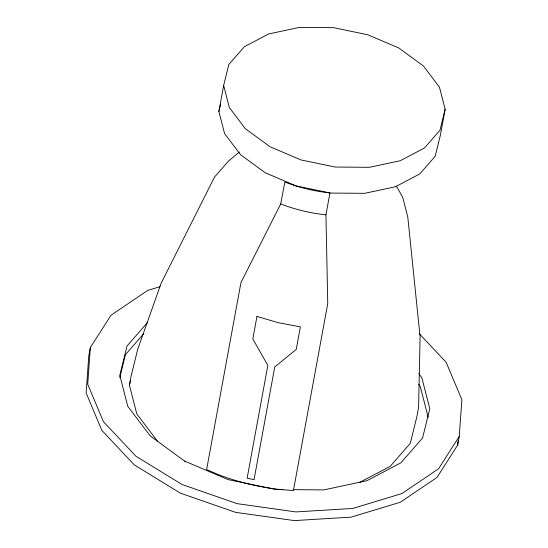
<?xml version="1.0" encoding="UTF-8"?>
<svg xmlns="http://www.w3.org/2000/svg" width="548" height="548" viewBox="0 0 548 548"><rect width="100%" height="100%" fill="white"/><g stroke="black" fill="none" stroke-linecap="round" stroke-linejoin="round"><path stroke-width="0.82" d="M160.002 286.686L147.72 290.406L111.011 315.223L90.338 347.555L87.721 384.237L103.414 421.679L135.883 456.217L181.957 484.466L237.113 503.66L295.954 511.928L352.727 508.455L401.876 493.584L438.578 468.766L459.251 436.434L461.868 399.745L446.175 362.31L419.501 333.938M90.338 347.555L88.749 356.227L86.132 392.909L101.825 430.351L134.294 464.889L180.361 493.138L235.517 512.332L294.365 520.6L351.138 517.127L400.28 502.256L436.989 477.438L457.662 445.106L457.964 440.839M325.95 214.864L329.944 192.923A111.881 68.884 10.4 0 1 284.823 182.052L280.706 203.966L240.942 282.61L206.623 469.615L217.803 474.383A156.591 96.407 10.4 0 0 280.953 489.597L293.427 490.522L327.752 303.524L325.95 214.864A112.189 69.069 10.4 0 1 280.706 203.966M157.55 441.332L136.808 413.918L129.424 385.203L131.013 376.531L137.699 349.329L161.126 283.282L214.521 177.059L228.358 161.215L239.373 152.029M218.878 111.463L223.653 85.447L228.804 64.493L244.285 46.758L268.595 33.976L299.338 27.4L333.52 27.667L367.783 34.764L398.78 47.977L423.474 66.034L439.448 87.153L445.134 109.271L440.359 135.281L435.215 156.235L419.727 173.969L395.423 186.752L364.673 193.328L330.492 193.06L296.228 185.964L265.232 172.75L240.545 154.694L224.57 133.575L218.878 111.463L220.659 104.209M457.662 445.106L459.251 436.434M119.813 377.476L125.417 354.672L143.754 333.67M129.424 385.203L130.636 380.257M445.134 109.271L439.989 130.219L424.501 147.953L400.198 160.735L369.448 167.311L335.273 167.044L301.003 159.954L270.006 146.734L245.319 128.684L229.345 107.566L223.653 85.447M147.57 322.45L127.006 346L119.8 375.325L127.766 406.28L150.125 435.831L185.519 461.779M359.385 482.555L390.197 466.355L410.301 443.332L416.987 416.131L418.576 407.459L420.097 336.876L407.787 217.063L402.705 197.301L396.485 186.251M282.857 489.583L276.021 489.528L228.064 479.603L184.683 461.101M293.105 489.659L323.854 489.905L366.893 480.699L400.91 462.807L422.583 437.989L429.79 408.664L421.823 377.709L418.775 373.681M418.706 384.367L420.234 386.381L428.2 417.336M256.964 316.415L252.82 338.959L267.835 365.406L247.141 478.137L254.039 479.699L274.733 366.968L296.228 349.412L300.366 326.868L278.302 322.704L256.964 316.415"/></g></svg>
